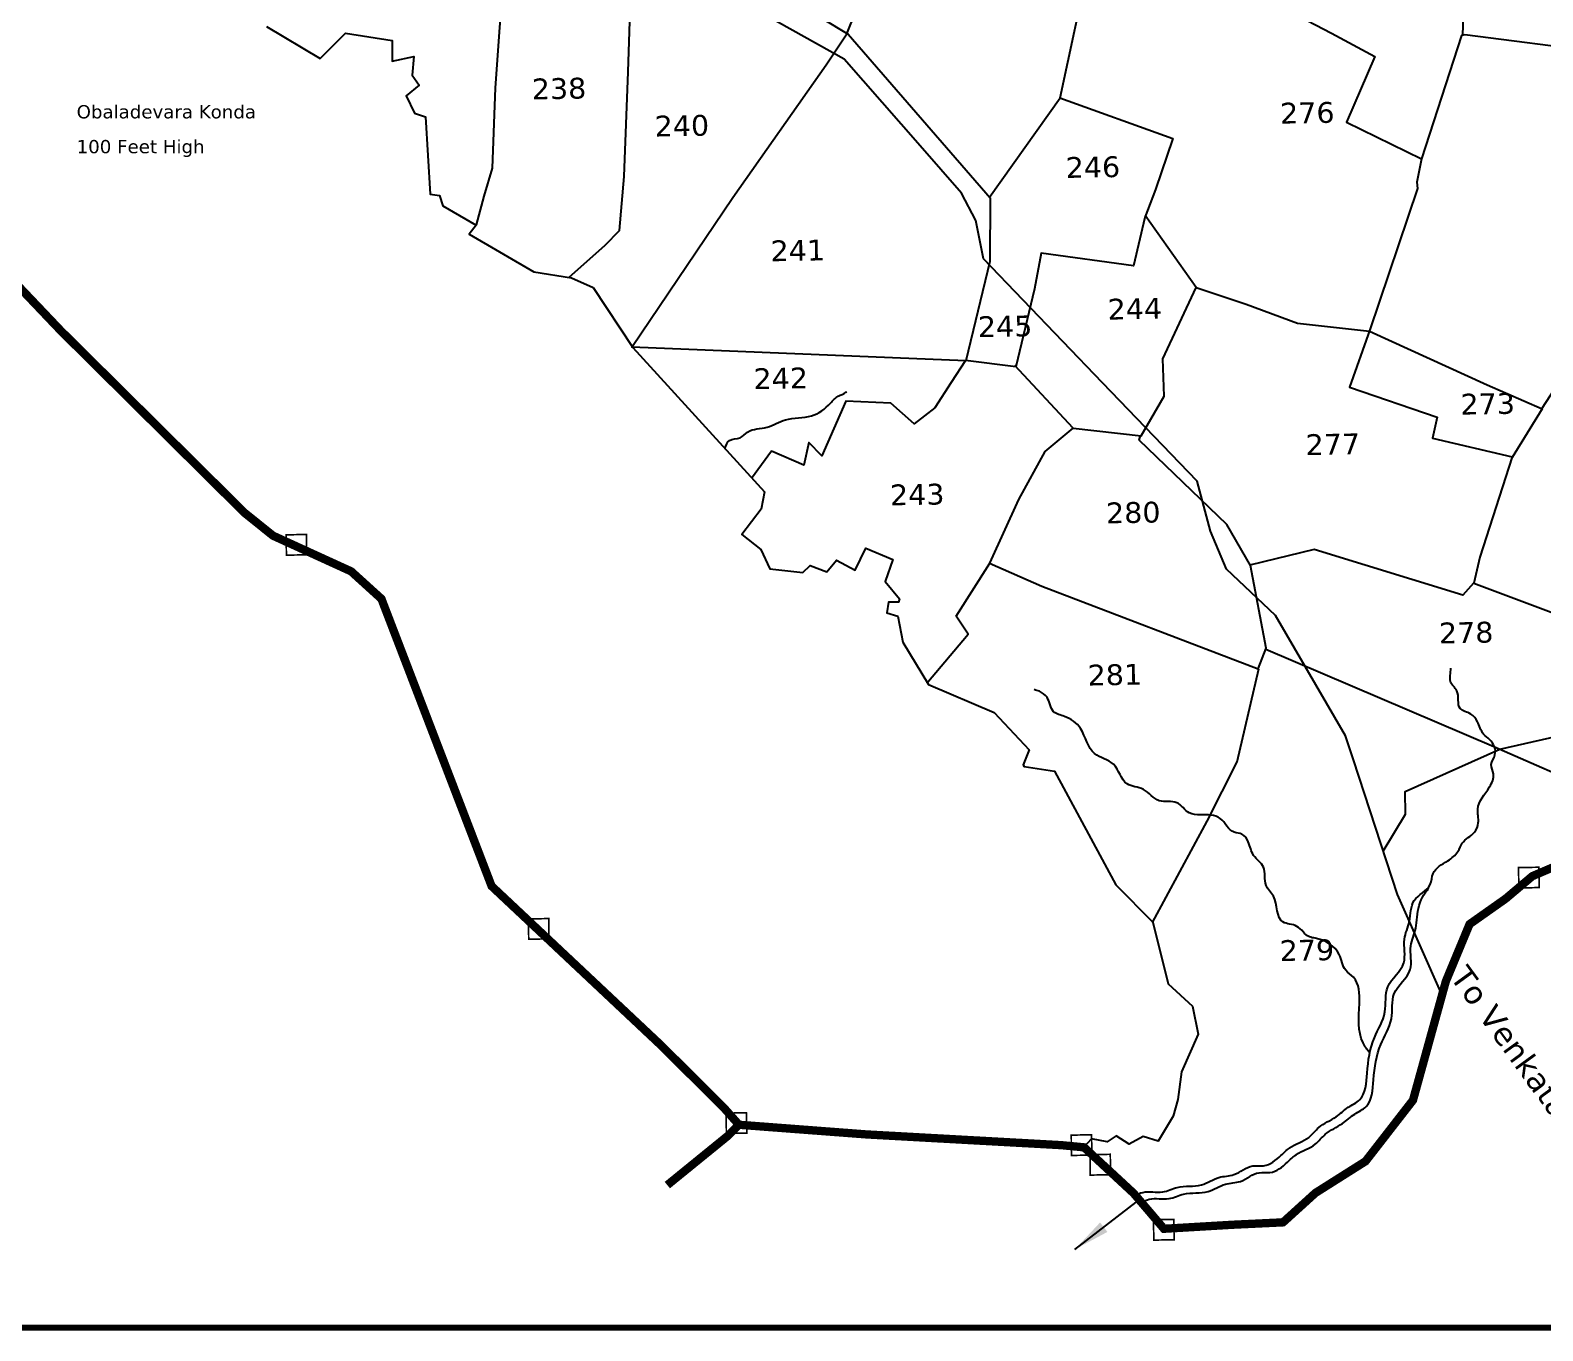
# Model space of a CAD drawing. Header units: inches. Extents: x 749292 to 756657, y 1655586 to 1660593.
# Drawn here: x 753690 to 755144, y 1655586 to 1656836 of the extents above; entities that cross this region are included whole.
import ezdxf
from ezdxf.enums import TextEntityAlignment as Align

# ---------------------------------------------------------------- set-up
doc = ezdxf.new("R2010")
doc.units = ezdxf.units.IN
doc.header["$MEASUREMENT"] = 0
doc.linetypes.add('ACAD_ISO02W100', pattern=[15, 12, -3])
for name, color, linetype in [('PLOT', 7, 'Continuous'), ('PLOT NO', 7, 'Continuous'), ('ROADS', 6, 'Continuous'), ('STRUCTURE', 5, 'Continuous'), ('TANKS-STREAM', 4, 'Continuous'), ('VILLAGE BOUNDRY', 5, 'Continuous'), ('VILLAGE STONES', 240, 'Continuous')]:
    doc.layers.add(name, color=color, linetype=linetype)
doc.styles.get("Standard").update_dxf_attribs({"font": 'verdana_0.ttf'})
doc.dimstyles.get("Standard").update_dxf_attribs({"dimtxt": 0.18, "dimasz": 0.18, "dimexe": 0.18, "dimexo": 0.0625, "dimgap": 0.09, "dimtad": 0, "dimtih": 1, "dimtoh": 1, "dimdec": 4, "dimzin": 0, "dimdsep": 46, "dimtxsty": 'Standard', "dimcen": 0.09, "dimadec": 0, "dimazin": 0, "dimtfac": 1, "dimtdec": 4, "dimtofl": 0, "dimtmove": 0, "dimatfit": 3, "dimfxl": 0, "dimtolj": 1, "dimtzin": 0, "dimarcsym": 0})

msp = doc.modelspace()

# ---------------------------------------------------------------- linework, layer by layer
at = {"layer": 'PLOT'}
for points in [[(755583.4, 1656747.3), (755431.7, 1656776.6), (755328.9, 1656798.6), (755337.4, 1656900.9), (755346.7, 1657074), (755279.2, 1657078.5), (755222.7, 1657083.6), (755209.6, 1656987.1), (755081.9, 1656975.2), (755069.8, 1656917.3), (755067.2, 1656831)], [(754119.3, 1656649.2), (754126.6, 1656676.8), (754134.6, 1656703.8), (754137.6, 1656780.9), (754145.8, 1656897.3), (754162.8, 1657003.4), (754174.5, 1657064.9)], [(754207.9, 1656598.7), (754243, 1656629.6), (754256.6, 1656644), (754261.3, 1656695.7), (754265.1, 1656796.5), (754270.5, 1656961.4), (754275.7, 1656968.2), (754319, 1656931.9), (754379.8, 1656891.1), (754476.5, 1656832.7), (754612.9, 1656675.3), (754612.7, 1656614.1), (754589.7, 1656518.7), (754268.6, 1656531.7), (754365.8, 1656675.6), (754455.5, 1656803.2), (754475.2, 1656832.8), (754532.6, 1656975.5)], [(754612.5, 1656676), (754680.2, 1656771.3), (754708.8, 1656904.4)], [(754871.8, 1656870.1), (754941.1, 1656833.4), (754982.7, 1656811.1), (754955.5, 1656747.9), (755027.7, 1656712.8), (755023.1, 1656690.2), (755023.8, 1656684.3), (754978, 1656548.5), (754958.5, 1656493.1), (755042.6, 1656464.3), (755038.4, 1656444.3), (755115, 1656426.2), (755083.6, 1656329.9), (755077.9, 1656305), (755279.5, 1656229.4)], [(753917.4, 1656839.9), (753969, 1656809.2), (753993.3, 1656833.5), (754038.2, 1656826.5), (754038.3, 1656806.5), (754059.2, 1656811.2), (754057.4, 1656793.2), (754064.2, 1656783.6), (754051.7, 1656773.3), (754059.8, 1656756.6), (754070.3, 1656753), (754074.6, 1656678.8), (754083.6, 1656677.4), (754086.8, 1656667.6), (754119.1, 1656649), (754112.1, 1656640.4), (754174.3, 1656604.2), (754210.7, 1656598.3), (754231.5, 1656588.9), (754269.6, 1656531.4), (754396, 1656392.8), (754392.9, 1656375.9), (754374.4, 1656351.6), (754392.7, 1656337.1), (754401.4, 1656318.5), (754433, 1656315), (754439.9, 1656322), (754455.9, 1656315.7), (754465.3, 1656327.1), (754483.3, 1656317.2), (754493.4, 1656338.5), (754519.4, 1656327.6), (754512, 1656306.4), (754525.9, 1656289.7), (754525, 1656286.5), (754515.2, 1656286.6), (754513.7, 1656276.4), (754524.2, 1656273.3), (754529.1, 1656248.3), (754553.9, 1656207.6), (754617, 1656180.6), (754650.4, 1656144.6), (754644.7, 1656130.3), (754645.9, 1656128.8), (754674.9, 1656124.1), (754733.9, 1656014.8), (754769.3, 1655979.1), (754784.3, 1655919.6), (754807.4, 1655898.2), (754812.9, 1655871.4), (754797, 1655835.2), (754793.3, 1655808.6), (754788.9, 1655792.7), (754774.4, 1655768.5), (754760.2, 1655773), (754746.6, 1655765.7), (754734.1, 1655773.6), (754725.6, 1655768), (754710.5, 1655770.7), (754702.9, 1655762.3)], [(755143.1, 1656472), (755165, 1656506.2), (755173.6, 1656519.7), (755218.4, 1656584), (755265.6, 1656691.7), (755275.6, 1656718), (755319, 1656769.2), (755329, 1656798.5), (755069.2, 1656831.9), (755066, 1656831.2), (755027.7, 1656712.8)], [(754680.1, 1656771.5), (754788.6, 1656732.3), (754772, 1656683.4), (754761.6, 1656656.2), (754750.7, 1656610), (754662.2, 1656622.1), (754655.8, 1656587.9), (754637.6, 1656512.9), (754589.5, 1656518.8), (754575.7, 1656497.6), (754559.8, 1656473.4), (754540.1, 1656458.1), (754517.5, 1656477.8), (754474.3, 1656479.9), (754451.4, 1656427.2), (754438.6, 1656440.1), (754434.1, 1656418.3), (754403, 1656431.7), (754383.7, 1656405.4)], [(754692.7, 1656453.9), (754758.3, 1656446.4), (754780.4, 1656484.5), (754778.9, 1656520.4), (754811, 1656588.9), (754762.2, 1656658.3)], [(754811.1, 1656589), (754859.2, 1656573), (754908.5, 1656554.8), (754977.7, 1656547.2), (755090.9, 1656495.6), (755143.7, 1656472.3), (755114.7, 1656425.6)], [(754552.2, 1656208.7), (754591.9, 1656255.8), (754580.4, 1656273), (754612.6, 1656324.1), (754640.5, 1656385.4), (754665.8, 1656431.4), (754692.7, 1656453.9), (754636.9, 1656514.1)], [(754612.5, 1656324.1), (754662.8, 1656302), (754870.8, 1656222.4), (754878.4, 1656242.3), (754863.4, 1656321.8), (754840.5, 1656361.4), (754756.3, 1656442.4), (754757.7, 1656446.7)], [(755077.6, 1656305), (755067.5, 1656293.4), (754924.4, 1656337.2), (754862.6, 1656322.1)], [(754877.9, 1656241.5), (755097.2, 1656147.8), (755196.9, 1656104.4)], [(754769.2, 1655978.7), (754821.6, 1656076.1), (754850.6, 1656133.2), (754871.3, 1656222.6)]]:
    msp.add_lwpolyline(points, dxfattribs=at)
at = {"layer": 'ROADS'}
for points in [[(755047.4, 1655908.8), (755004.5, 1656005.6), (754962.3, 1656134.9), (754954.7, 1656158.1), (754887.3, 1656273.9), (754840.1, 1656318.4), (754824.7, 1656354.9), (754811.9, 1656402.8), (754721.2, 1656497.3), (754644.8, 1656576.8), (754606.6, 1656616.6), (754599.2, 1656653.6), (754585.5, 1656679.8), (754545.8, 1656725.1), (754472.8, 1656808.4), (754395.9, 1656851.6)], [(754990.9, 1656047.2), (755012.3, 1656082.9), (755011.9, 1656104.7), (755103, 1656145.3), (755175, 1656161.5), (755231.6, 1656188.3), (755247.9, 1656189.2), (755254.1, 1656189.8)]]:
    msp.add_lwpolyline(points, dxfattribs=at)
at = {"layer": 'STRUCTURE', "color": 5, "const_width": 6}
msp.add_lwpolyline([(749294.6, 1660057.9), (756654.3, 1660057.9), (756654.3, 1655589.3), (749294.6, 1655589.3)], close=True, dxfattribs=at)
at = {"layer": 'TANKS-STREAM'}
for points in [[(754358.1, 1656434.4), (754362.5, 1656442), (754372.7, 1656444.7), (754379.9, 1656450.1), (754398.6, 1656454.8), (754416.2, 1656461.9), (754441.4, 1656465.7), (754459.5, 1656477.8), (754467, 1656484.7), (754474.3, 1656488.3), (754475.3, 1656489.2)], [(754752.7, 1655716.4), (754759.8, 1655719.3), (754778.9, 1655719.8), (754792.9, 1655724.1), (754816.3, 1655726.6), (754833, 1655733.7), (754847.4, 1655736.4), (754865.4, 1655744.7), (754875.9, 1655744.9), (754892.6, 1655754.8), (754900.9, 1655762), (754919.3, 1655772.2), (754929.1, 1655781.7), (754945.5, 1655791.9), (754957.3, 1655801.1), (754968.2, 1655808.3), (754975.4, 1655833.9), (754982.4, 1655867.9), (754992.5, 1655892.7), (754995.3, 1655916.9), (755010.6, 1655939.9), (755011.3, 1655962.7), (755016, 1655979.7), (755020.7, 1655999.7), (755036.1, 1656015.3), (755038.9, 1656025.9), (755053, 1656038.1), (755062.7, 1656047), (755066.9, 1656054.9), (755078.5, 1656065.5), (755082.3, 1656074.5), (755081.8, 1656087.6), (755093.1, 1656109), (755096.8, 1656121.7), (755094.8, 1656130.6), (755098.3, 1656139.7), (755093.4, 1656154.4), (755087.3, 1656159.8), (755081.6, 1656171.7), (755075, 1656179.1), (755064.8, 1656184.5), (755061.7, 1656201.4), (755055.5, 1656210.4), (755055.4, 1656216.2), (755056, 1656223.3)], [(754977.9, 1655853.2), (754971.5, 1655863.1), (754968, 1655900.9), (754962.3, 1655926), (754954.9, 1655932.8), (754948.6, 1655947.9), (754925.5, 1655963.6), (754919.9, 1655964.9), (754907.9, 1655975), (754894.5, 1655979.2), (754885.3, 1656003.9), (754878.3, 1656014.4), (754875.8, 1656032), (754866.3, 1656043.2), (754861.2, 1656056.2), (754855, 1656063.7), (754847.6, 1656065.4), (754834.2, 1656078.7), (754815.3, 1656082.2), (754804.3, 1656084.2), (754792.6, 1656093.8), (754775.6, 1656095.7), (754760.4, 1656106.6), (754744.7, 1656112), (754731.5, 1656130.8), (754713.5, 1656141), (754699.9, 1656165.1), (754684.5, 1656176.8), (754674, 1656181.3), (754667.7, 1656195.2), (754660.4, 1656200.9), (754655.5, 1656202.5)]]:
    msp.add_spline(points, degree=3, dxfattribs=at)
msp.add_open_spline([(754758.9, 1655709.9), (754761.2, 1655711), (754769.4, 1655715), (754784, 1655710.9), (754801.5, 1655720.4), (754821.5, 1655716.8), (754837.6, 1655728.7), (754855.9, 1655728.1), (754868, 1655740.1), (754885.4, 1655736.7), (754897.1, 1655746.3), (754909, 1655758.4), (754924.8, 1655762.6), (754935.7, 1655777.6), (754951.2, 1655783.7), (754962.3, 1655794.9), (754980.2, 1655802.6), (754981.4, 1655831.3), (754985.3, 1655859.4), (755001.9, 1655884.5), (754996.7, 1655913.1), (755021.8, 1655930.2), (755014.7, 1655955.1), (755024, 1655973.5), (755022.8, 1655995.9), (755035.2, 1656013.6), (755032.2, 1656007.8), (755035.2, 1656013.6)], degree=3, knots=[0, 0, 0, 0, 7.718777, 26.891039, 41.57219, 65.265944, 83.476695, 98.238984, 118.113917, 128.694371, 148.206102, 159.248443, 180.398963, 194.080821, 213.512195, 228.626005, 241.667825, 268.419531, 303.34433, 330.267191, 354.749671, 382.471223, 405.381006, 423.143775, 443.740473, 465.760667, 476.376391, 476.376391, 476.376391, 476.376391], dxfattribs=at)
at = {"layer": 'VILLAGE BOUNDRY', "linetype": 'ACAD_ISO02W100', "ltscale": 2, "const_width": 8}
for points in [[(753557.1, 1656718.5), (753719.4, 1656547.8), (753896.4, 1656372.4), (753923.7, 1656350.5), (753998.8, 1656316.2), (754027.9, 1656289.8), (754133.8, 1656013.7), (754296.5, 1655860.8), (754356.8, 1655800.9), (754371.8, 1655784)], [(754302.7, 1655726.3), (754361.1, 1655773.8), (754371.4, 1655784.3), (754494.3, 1655775), (754681.2, 1655764.7), (754703.3, 1655762.6), (754750.9, 1655718.5), (754780.1, 1655684.3), (754846.5, 1655688.2), (754894.6, 1655690.5), (754925.8, 1655718.8), (754973.9, 1655749.2), (755019.5, 1655807.9), (755051.1, 1655922.2), (755073.9, 1655977.1), (755108.6, 1656001.6), (755134.2, 1656023.2), (755168.8, 1656038.1)]]:
    msp.add_lwpolyline(points, dxfattribs=at)
at = {"layer": 'VILLAGE STONES', "const_width": 1.56}
for points in [[(753936.2, 1656351.3), (753955.8, 1656351.7), (753956.1, 1656332.1), (753936.6, 1656331.8)], [(755120.9, 1656031.5), (755140.5, 1656031.8), (755140.9, 1656012.3), (755121.3, 1656011.9)], [(754169.1, 1655982.1), (754188.7, 1655982.5), (754189, 1655963), (754169.5, 1655962.6)], [(754359.2, 1655795.5), (754378.7, 1655795.8), (754379.1, 1655776.3), (754359.5, 1655775.9)], [(754691, 1655774.3), (754710.5, 1655774.7), (754710.9, 1655755.1), (754691.3, 1655754.8)], [(754709, 1655755.5), (754728.5, 1655755.9), (754728.9, 1655736.3), (754709.3, 1655735.9)], [(754770, 1655693), (754789.6, 1655693.3), (754789.9, 1655673.8), (754770.4, 1655673.4)]]:
    msp.add_lwpolyline(points, close=True, dxfattribs=at)

# ---------------------------------------------------------------- texts
at = {"layer": 'PLOT'}
for s, p in [('Obaladevara Konda', (753734.9, 1656751.6)), ('100 Feet High', (753734.9, 1656718.1))]:
    msp.add_text(s, height=12.736, dxfattribs=at).set_placement(p)
at = {"layer": 'PLOT NO'}
for s, p in [('238', (754198.6, 1656780.3)), ('276', (754917.9, 1656757)), ('240', (754316.7, 1656744.6)), ('246', (754711.8, 1656704.8)), ('241', (754428.1, 1656624.7)), ('244', (754752.1, 1656568.6)), ('245', (754627.4, 1656551.8)), ('242', (754411.7, 1656501.8)), ('273', (755091.3, 1656477.3)), ('277', (754942.4, 1656438.4)), ('243', (754542.9, 1656390.1)), ('280', (754750.6, 1656372.8)), ('278', (755070.6, 1656257.4)), ('281', (754732.9, 1656216.9)), ('279', (754917.5, 1655952.1))]:
    msp.add_text(s, height=20, rotation=1.0654, dxfattribs=at).set_placement(p, align=Align.MIDDLE_CENTER)
at = {"layer": 'ROADS'}
msp.add_text('To Venkatampalle 2Miles', height=22, rotation=306.0789, dxfattribs=at).set_placement((755054.3, 1655926.4))

# ---------------------------------------------------------------- leaders
at = {"layer": 'TANKS-STREAM', "color": 5}
msp.add_leader([(754694.5, 1655664.5), (754757.7, 1655713.1)], dimstyle='Standard', override={"dimasz": 35, "dimgap": 0.09, "dimtad": 0}, dxfattribs=at)

doc.saveas('drawing.dxf')
